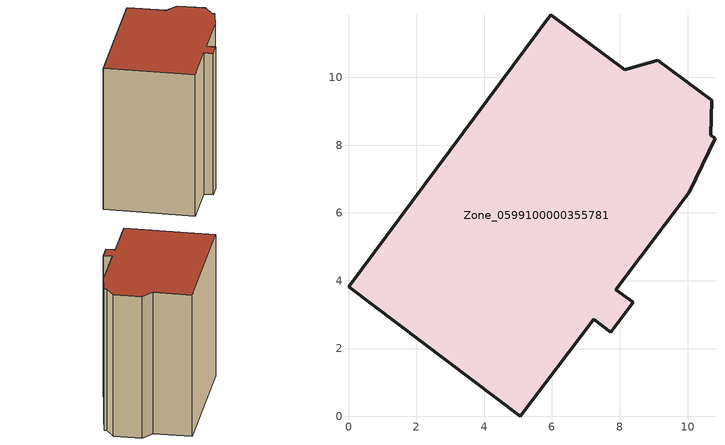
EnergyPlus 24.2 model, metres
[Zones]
Zone_0599100000355781
 floor ground (C_G): 5.07,0 0,3.83 5.97,11.85 8.15,10.22 9.12,10.51 10.71,9.33 10.68,8.3 10.81,8.21 10.06,6.61 7.89,3.74 8.4,3.36 7.74,2.48 7.23,2.87 z0
 wall outside (C_F): 0,3.83 5.07,0 7.23,2.87 7.74,2.48 8.4,3.36 7.89,3.74 10.06,6.61 10.81,8.21 10.68,8.3 10.71,9.33 9.12,10.51 8.15,10.22 5.97,11.85 0,3.83 z0:10.6
 roof outside (C_R): 10.06,6.61 10.81,8.21 10.68,8.3 10.71,9.33 9.12,10.51 8.15,10.22 5.97,11.85 0,3.83 5.07,0 7.23,2.87 7.74,2.48 8.4,3.36 7.89,3.74 z10.6
[BUILDING]
Pand.0599100000355781: North Axis=0; Terrain=City; Loads Convergence Tolerance Value=0.04; Temperature Convergence Tolerance Value=0.4; Solar Distribution=FullExterior; Maximum Number of Warmup Days=25; Minimum Number of Warmup Days=1
[Site:Location]
Rotterdam.The.Hague.AP_ZH_NLD Design_Conditions: Latitude=51.96; Longitude=4.45; Time Zone=1; Elevation=-4.5
[SITE:GROUNDTEMPERATURE:BUILDINGSURFACE]
18, 18, 18, 18, 18, 18, 18, 18, 18, 18, 18, 18
[MATERIAL] Thermal Absorptance=0.9; Solar Absorptance=0.7; Visible Absorptance=0.7
Name | Roughness | Thickness | Conductivity | Density | Specific Heat
G.TI.1946 | MediumSmooth | 0.15 | 1 | 540 | 1210
F.TI.1946 | Rough | 0.3 | 0.857143 | 1920 | 840
R.TI.1946 | MediumRough | 0.2 | 0.1 | 1500 | 1000
[CONSTRUCTION]
C_G: G.TI.1946
C_F: F.TI.1946
C_R: R.TI.1946
[ZONE]
Zone_0599100000355781: Type=1; Multiplier=1; Ceiling Height=Autocalculate; Volume=Autocalculate; Floor Area=autocalculate; Part of Total Floor Area=Yes
[ZONEINFILTRATION:DESIGNFLOWRATE]
Infil_Zone_0599100000355781: Zone or ZoneList or Space or SpaceList=Zone_0599100000355781; Schedule=AlwaysOn; Design Flow Rate Calculation Method=Flow/Area; Flow Rate per Floor Area=0.003; Constant Term Coefficient=1; Temperature Term Coefficient=0; Velocity Term Coefficient=0; Velocity Squared Term Coefficient=0
[HVACTEMPLATE:ZONE:IDEALLOADSAIRSYSTEM]
Zone_0599100000355781: Maximum Heating Supply Air Temperature=50; Minimum Cooling Supply Air Temperature=13; Maximum Heating Supply Air Humidity Ratio=0.0156; Minimum Cooling Supply Air Humidity Ratio=0.0077; Heating Limit=NoLimit; Cooling Limit=NoLimit; Dehumidification Control Type=ConstantSensibleHeatRatio; Cooling Sensible Heat Ratio=0.7; Dehumidification Setpoint=60; Humidification Control Type=None; Humidification Setpoint=30; Outdoor Air Method=None; Outdoor Air Flow Rate per Person=0.00944; Outdoor Air Flow Rate per Zone Floor Area=0; Outdoor Air Flow Rate per Zone=0; Demand Controlled Ventilation Type=None; Outdoor Air Economizer Type=NoEconomizer; Heat Recovery Type=None; Sensible Heat Recovery Effectiveness=0.7; Latent Heat Recovery Effectiveness=0.65
[ZONECONTROL:THERMOSTAT]
ThermostatControl_Zone_0599100000355781: Zone or ZoneList=Zone_0599100000355781; Control Type Schedule=DualSetpointControlType; Control 1=Thermostat_Zone_0599100000355781; Temperature Difference Between Cutout And Setpoint=0
[THERMOSTATSETPOINT:DUALSETPOINT]
Thermostat_Zone_0599100000355781: Heating Setpoint Temperature Schedule=HeatingSetpoint_Zone_0599100000355781; Cooling Setpoint Temperature Schedule=CoolingSetpoint_Zone_0599100000355781
[SCHEDULE:COMPACT]
HeatingSetpoint_Zone_0599100000355781: Through: 12/31, For: AllDays, Until: 24:00, 21
CoolingSetpoint_Zone_0599100000355781: Through: 12/31, For: AllDays, Until: 24:00, 24
DualSetpointControlType: Through: 12/31, For: AllDays, Until: 24:00, 4
AlwaysOn: Through: 12/31, For: AllDays, Until: 24:00, 1
